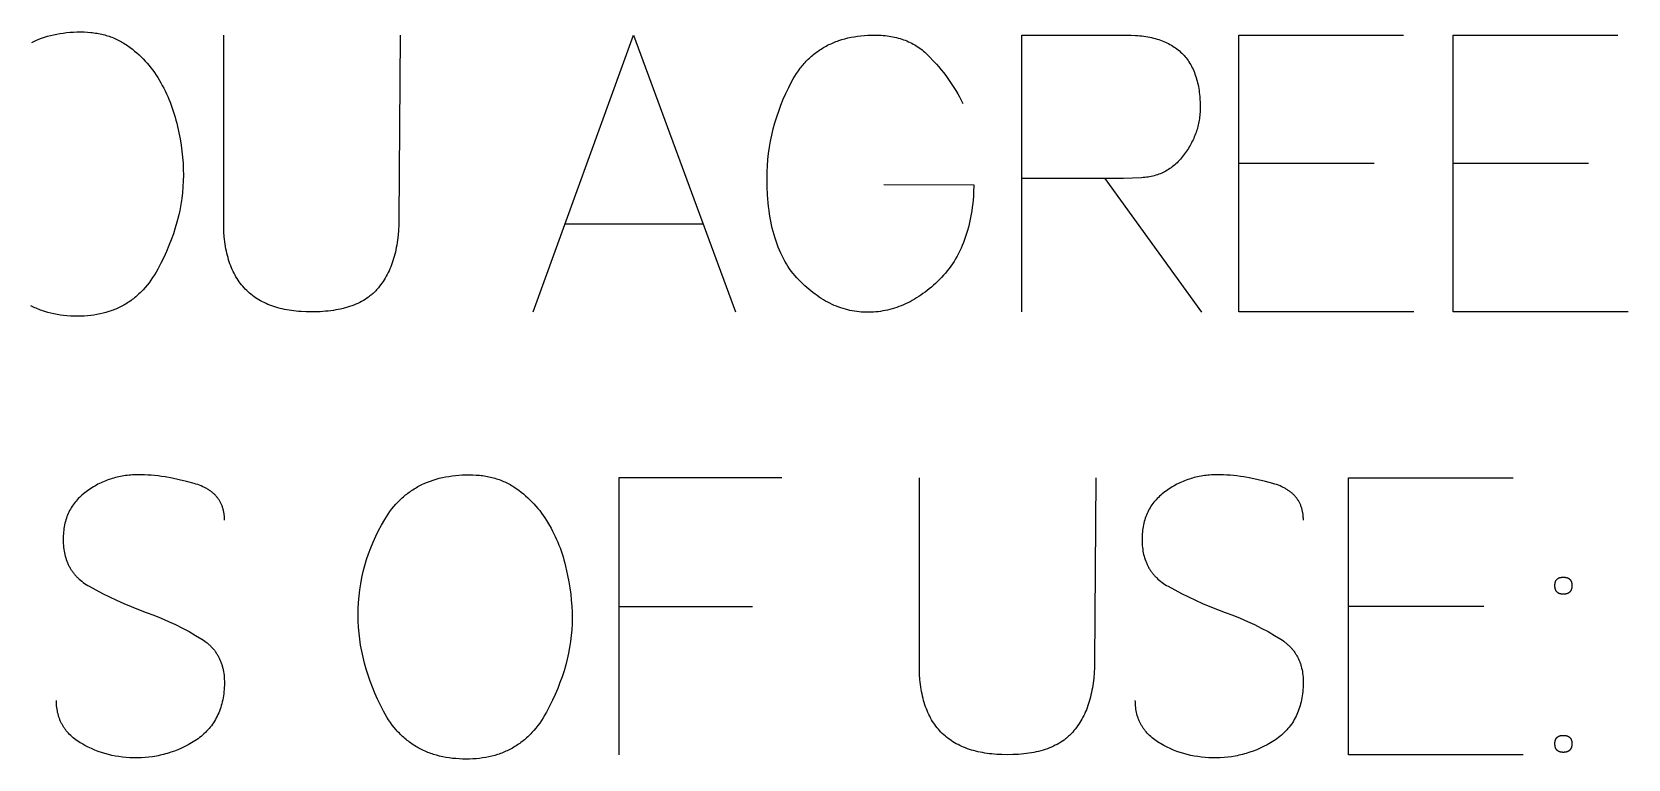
# Model space of a CAD drawing. Header units: millimetres. Extents: x -1220 to 1220, y -1270 to 3560.
# Drawn here: x 469.3 to 895.9, y 2418.3 to 2612.7 of the extents above; entities that cross this region are included whole.
import ezdxf

# ---------------------------------------------------------------- set-up
doc = ezdxf.new("R2010")
doc.units = ezdxf.units.MM
doc.layers.add('TC', color=220, linetype='Continuous', true_color=0xff00bb)

msp = doc.modelspace()

# ---------------------------------------------------------------- linework, layer by layer
at = {"layer": 'TC'}
for points in [[(469.25, 2609.88), (469.61, 2610.06), (470.34, 2610.4), (471.09, 2610.71), (471.85, 2611), (472.63, 2611.27), (473.43, 2611.52), (474.24, 2611.74), (475.07, 2611.94), (475.91, 2612.11), (476.77, 2612.26), (477.65, 2612.39), (478.54, 2612.5), (479.45, 2612.58), (480.37, 2612.64), (481.31, 2612.67), (482.27, 2612.68), (483.19, 2612.67), (484.08, 2612.62), (484.97, 2612.55), (485.4, 2612.51), (485.83, 2612.45), (486.26, 2612.39), (486.68, 2612.32), (487.09, 2612.25), (487.51, 2612.16), (487.92, 2612.07), (488.32, 2611.97), (488.72, 2611.87), (489.11, 2611.76), (489.5, 2611.64), (489.89, 2611.51), (490.27, 2611.38), (490.65, 2611.24), (491.03, 2611.09), (491.39, 2610.93), (491.76, 2610.77), (492.12, 2610.6), (492.48, 2610.42), (492.83, 2610.24), (493.18, 2610.05), (493.52, 2609.85), (493.86, 2609.64), (494.19, 2609.43), (494.52, 2609.21), (495.49, 2608.53), (496.11, 2608.05), (496.72, 2607.56), (497.32, 2607.06), (497.9, 2606.54), (498.47, 2606), (499.02, 2605.45), (499.55, 2604.89), (500.07, 2604.3), (500.58, 2603.71), (501.07, 2603.09), (501.55, 2602.46), (502.01, 2601.82), (502.46, 2601.15), (502.89, 2600.48), (503.72, 2599.08), (504.12, 2598.37), (504.51, 2597.64), (504.88, 2596.91), (505.23, 2596.17), (505.58, 2595.42), (505.9, 2594.66), (506.21, 2593.89), (506.51, 2593.11), (506.79, 2592.33), (507.06, 2591.53), (507.31, 2590.73), (507.55, 2589.91), (507.77, 2589.09), (507.98, 2588.26), (508.54, 2585.73), (508.86, 2584.07), (509.14, 2582.42), (509.36, 2580.78), (509.53, 2579.17), (509.66, 2577.57), (509.73, 2575.98), (509.75, 2574.41), (509.73, 2572.84), (509.65, 2571.27), (509.51, 2569.7), (509.33, 2568.12), (509.08, 2566.55), (508.79, 2564.98), (508.44, 2563.41), (508.04, 2561.83), (507.58, 2560.26), (507.07, 2558.69), (506.51, 2557.12), (505.89, 2555.54), (505.22, 2553.97), (504.49, 2552.4), (503.72, 2550.83), (502.88, 2549.25), (502.45, 2548.48), (502.01, 2547.73), (501.54, 2547.01), (501.07, 2546.31), (500.58, 2545.63), (500.07, 2544.98), (499.54, 2544.35), (499, 2543.75), (498.73, 2543.46), (498.45, 2543.17), (498.17, 2542.89), (497.88, 2542.62), (497.59, 2542.35), (497.29, 2542.09), (497, 2541.84), (496.69, 2541.59), (496.39, 2541.35), (496.08, 2541.11), (495.76, 2540.88), (495.45, 2540.65), (495.12, 2540.44), (494.8, 2540.22), (494.47, 2540.02), (494.14, 2539.82), (493.8, 2539.63), (493.46, 2539.44), (493.11, 2539.26), (492.76, 2539.08), (492.41, 2538.91), (492.05, 2538.75), (491.69, 2538.59), (491.33, 2538.44), (490.96, 2538.3), (490.59, 2538.16), (490.21, 2538.03), (489.83, 2537.9), (489.06, 2537.67), (488.27, 2537.46), (487.47, 2537.28), (486.65, 2537.12), (485.82, 2536.98), (484.97, 2536.87), (484.11, 2536.78), (483.23, 2536.72), (482.33, 2536.69), (481.42, 2536.67), (480.48, 2536.69), (479.55, 2536.72), (478.64, 2536.79), (477.75, 2536.87), (476.87, 2536.99), (476.01, 2537.12), (475.16, 2537.29), (474.33, 2537.47), (473.52, 2537.69), (472.72, 2537.92), (472.33, 2538.05), (471.94, 2538.19), (471.56, 2538.33), (471.18, 2538.47), (470.8, 2538.63), (470.43, 2538.79), (470.07, 2538.95), (469.7, 2539.12), (469.34, 2539.3), (468.99, 2539.48)], [(567.69, 2611.84), (567.37, 2562.57), (567.34, 2561.12), (567.26, 2559.7), (567.14, 2558.32), (566.99, 2556.99), (566.89, 2556.34), (566.79, 2555.7), (566.67, 2555.07), (566.55, 2554.45), (566.41, 2553.84), (566.26, 2553.25), (566.11, 2552.66), (565.94, 2552.08), (565.76, 2551.52), (565.58, 2550.96), (565.38, 2550.41), (565.17, 2549.88), (564.95, 2549.36), (564.73, 2548.84), (564.49, 2548.34), (564.24, 2547.85), (563.98, 2547.36), (563.71, 2546.89), (563.43, 2546.43), (563.14, 2545.98), (562.84, 2545.54), (562.53, 2545.11), (562.2, 2544.69), (561.87, 2544.29), (561.53, 2543.89), (561.36, 2543.7), (561.18, 2543.5), (561, 2543.32), (560.82, 2543.13), (560.63, 2542.95), (560.44, 2542.77), (560.24, 2542.6), (560.04, 2542.43), (559.84, 2542.26), (559.63, 2542.09), (559.42, 2541.93), (559.21, 2541.77), (558.77, 2541.46), (558.32, 2541.17), (557.86, 2540.88), (557.38, 2540.61), (556.88, 2540.36), (556.37, 2540.11), (555.85, 2539.88), (555.31, 2539.66), (554.76, 2539.45), (554.2, 2539.25), (553.62, 2539.07), (553.02, 2538.9), (552.42, 2538.74), (551.79, 2538.6), (551.16, 2538.47), (550.51, 2538.35), (549.84, 2538.24), (549.16, 2538.15), (548.47, 2538.06), (547.76, 2537.99), (547.04, 2537.94), (546.3, 2537.89), (545.55, 2537.86), (544.01, 2537.84), (542.59, 2537.86), (541.23, 2537.93), (540.56, 2537.98), (539.9, 2538.04), (539.26, 2538.11), (538.62, 2538.19), (538, 2538.29), (537.38, 2538.39), (536.78, 2538.51), (536.19, 2538.64), (535.61, 2538.78), (535.04, 2538.93), (534.48, 2539.09), (533.94, 2539.26), (533.4, 2539.45), (532.88, 2539.64), (532.36, 2539.85), (531.86, 2540.07), (531.36, 2540.3), (530.88, 2540.54), (530.41, 2540.79), (529.95, 2541.05), (529.5, 2541.32), (529.07, 2541.61), (528.64, 2541.9), (528.22, 2542.21), (527.82, 2542.53), (527.42, 2542.85), (527.04, 2543.19), (526.67, 2543.55), (526.31, 2543.91), (525.96, 2544.28), (525.62, 2544.67), (525.29, 2545.06), (524.97, 2545.47), (524.67, 2545.89), (524.37, 2546.32), (524.09, 2546.76), (523.81, 2547.21), (523.55, 2547.67), (523.3, 2548.14), (523.06, 2548.63), (522.83, 2549.13), (522.61, 2549.63), (522.4, 2550.15), (522.2, 2550.68), (522.02, 2551.22), (521.84, 2551.77), (521.68, 2552.34), (521.52, 2552.91), (521.38, 2553.5), (521.25, 2554.09), (521.13, 2554.7), (521.02, 2555.32), (520.92, 2555.95), (520.83, 2556.59), (520.76, 2557.24), (520.69, 2557.91), (520.59, 2559.27), (520.54, 2560.67), (520.54, 2611.84)], [(603.21, 2537.84), (630.06, 2611.84), (657.33, 2537.84)], [(696.97, 2571.88), (721.08, 2571.77), (720.99, 2569.73), (720.92, 2568.73), (720.84, 2567.75), (720.74, 2566.78), (720.63, 2565.83), (720.49, 2564.89), (720.34, 2563.97), (720.18, 2563.06), (720, 2562.17), (719.8, 2561.3), (719.59, 2560.44), (719.36, 2559.59), (719.11, 2558.77), (718.85, 2557.95), (718.57, 2557.16), (718.27, 2556.37), (717.96, 2555.61), (717.63, 2554.86), (717.29, 2554.12), (716.93, 2553.4), (716.55, 2552.7), (716.16, 2552.01), (715.75, 2551.34), (715.32, 2550.68), (714.88, 2550.03), (714.42, 2549.41), (713.94, 2548.8), (713.45, 2548.2), (712.94, 2547.62), (712.42, 2547.06), (711.88, 2546.51), (710.79, 2545.46), (710.24, 2544.96), (709.69, 2544.47), (709.13, 2544.01), (708.57, 2543.56), (708.01, 2543.12), (707.45, 2542.71), (706.88, 2542.31), (706.31, 2541.92), (705.73, 2541.56), (705.16, 2541.21), (704.58, 2540.88), (703.99, 2540.56), (703.41, 2540.26), (702.82, 2539.98), (702.22, 2539.71), (701.63, 2539.46), (701.03, 2539.23), (700.43, 2539.01), (699.82, 2538.82), (699.21, 2538.63), (698.6, 2538.47), (697.99, 2538.32), (697.37, 2538.19), (696.75, 2538.07), (696.12, 2537.97), (695.5, 2537.89), (694.87, 2537.83), (694.23, 2537.78), (693.6, 2537.75), (692.96, 2537.73), (692.32, 2537.73), (691.68, 2537.75), (691.05, 2537.79), (690.42, 2537.84), (689.8, 2537.92), (689.18, 2538), (688.56, 2538.11), (687.94, 2538.23), (687.33, 2538.37), (686.72, 2538.53), (686.12, 2538.71), (685.52, 2538.9), (684.92, 2539.11), (684.33, 2539.34), (683.74, 2539.58), (683.15, 2539.85), (682.57, 2540.13), (681.99, 2540.42), (681.41, 2540.74), (680.84, 2541.07), (680.27, 2541.42), (679.71, 2541.78), (679.15, 2542.17), (678.59, 2542.57), (678.03, 2542.99), (677.48, 2543.42), (676.93, 2543.87), (676.39, 2544.34), (675.85, 2544.83), (675.31, 2545.34), (674.78, 2545.86), (674.25, 2546.4), (673.73, 2546.96), (673.22, 2547.53), (672.73, 2548.13), (672.26, 2548.74), (671.81, 2549.38), (671.37, 2550.03), (670.95, 2550.7), (670.55, 2551.39), (670.16, 2552.1), (669.79, 2552.82), (669.43, 2553.57), (669.09, 2554.33), (668.77, 2555.12), (668.46, 2555.92), (668.18, 2556.74), (667.9, 2557.58), (667.65, 2558.44), (667.41, 2559.31), (667.18, 2560.21), (666.98, 2561.13), (666.79, 2562.06), (666.61, 2563.01), (666.46, 2563.98), (666.32, 2564.97), (666.19, 2565.98), (666.09, 2567.01), (665.92, 2569.12), (665.82, 2571.31), (665.79, 2573.57), (665.81, 2575.24), (665.89, 2576.91), (666.02, 2578.57), (666.2, 2580.22), (666.43, 2581.86), (666.71, 2583.49), (667.04, 2585.11), (667.43, 2586.73), (667.86, 2588.34), (668.35, 2589.94), (668.89, 2591.53), (669.48, 2593.11), (670.12, 2594.69), (670.81, 2596.25), (671.55, 2597.81), (672.34, 2599.36), (672.77, 2600.13), (673.21, 2600.87), (673.67, 2601.59), (674.15, 2602.29), (674.64, 2602.96), (674.9, 2603.28), (675.16, 2603.6), (675.42, 2603.92), (675.69, 2604.22), (675.96, 2604.52), (676.23, 2604.82), (676.52, 2605.11), (676.8, 2605.39), (677.09, 2605.67), (677.38, 2605.94), (677.68, 2606.21), (677.98, 2606.46), (678.29, 2606.72), (678.6, 2606.96), (678.92, 2607.2), (679.24, 2607.44), (679.56, 2607.67), (679.89, 2607.89), (680.22, 2608.11), (680.56, 2608.32), (680.9, 2608.52), (681.25, 2608.72), (681.6, 2608.91), (681.96, 2609.1), (682.32, 2609.28), (682.68, 2609.45), (683.05, 2609.62), (683.42, 2609.78), (683.8, 2609.93), (684.18, 2610.08), (684.56, 2610.23), (684.95, 2610.36), (685.75, 2610.62), (686.56, 2610.85), (687.39, 2611.06), (688.23, 2611.24), (689.1, 2611.4), (689.98, 2611.53), (690.88, 2611.64), (691.79, 2611.73), (692.73, 2611.79), (693.68, 2611.82), (694.65, 2611.84), (695.2, 2611.83), (695.75, 2611.82), (696.28, 2611.79), (696.82, 2611.75), (697.34, 2611.7), (697.86, 2611.64), (698.37, 2611.57), (698.88, 2611.49), (699.38, 2611.39), (699.87, 2611.29), (700.35, 2611.17), (700.83, 2611.05), (701.31, 2610.91), (701.77, 2610.76), (702.23, 2610.61), (702.68, 2610.44), (703.13, 2610.26), (703.57, 2610.06), (704, 2609.86), (704.43, 2609.65), (704.85, 2609.42), (705.26, 2609.19), (705.67, 2608.94), (706.07, 2608.69), (706.46, 2608.42), (706.85, 2608.14), (707.23, 2607.85), (707.6, 2607.55), (707.97, 2607.24), (708.33, 2606.91), (708.68, 2606.58), (709.03, 2606.23), (710.39, 2604.81), (711.05, 2604.08), (711.7, 2603.34), (712.32, 2602.59), (712.93, 2601.82), (713.52, 2601.05), (714.1, 2600.26), (714.66, 2599.46), (715.2, 2598.65), (715.73, 2597.83), (716.24, 2597), (716.73, 2596.15), (717.21, 2595.3), (717.67, 2594.43), (718.12, 2593.55)], [(733.87, 2537.84), (733.87, 2611.84), (761.88, 2611.84), (763.09, 2611.82), (764.26, 2611.76), (764.84, 2611.72), (765.4, 2611.67), (765.95, 2611.61), (766.49, 2611.53), (767.02, 2611.45), (767.55, 2611.36), (768.06, 2611.27), (768.57, 2611.16), (769.06, 2611.04), (769.54, 2610.91), (770.02, 2610.77), (770.49, 2610.63), (770.94, 2610.47), (771.39, 2610.31), (771.83, 2610.13), (772.25, 2609.95), (772.67, 2609.75), (773.08, 2609.55), (773.48, 2609.34), (773.87, 2609.12), (774.24, 2608.89), (774.61, 2608.64), (774.97, 2608.39), (775.32, 2608.13), (775.67, 2607.86), (776, 2607.59), (776.32, 2607.3), (776.63, 2607), (776.93, 2606.69), (777.23, 2606.38), (777.51, 2606.05), (777.78, 2605.72), (778.05, 2605.37), (778.3, 2605.02), (778.55, 2604.65), (778.78, 2604.28), (779.01, 2603.9), (779.22, 2603.51), (779.43, 2603.1), (779.63, 2602.69), (779.81, 2602.27), (779.99, 2601.84), (780.16, 2601.4), (780.32, 2600.95), (780.47, 2600.5), (780.61, 2600.03), (780.73, 2599.55), (780.85, 2599.07), (780.97, 2598.57), (781.07, 2598.06), (781.16, 2597.55), (781.24, 2597.03), (781.31, 2596.49), (781.37, 2595.95), (781.43, 2595.4), (781.47, 2594.83), (781.53, 2593.68), (781.55, 2592.49), (781.54, 2592.06), (781.53, 2591.62), (781.51, 2591.19), (781.48, 2590.77), (781.44, 2590.34), (781.39, 2589.92), (781.33, 2589.49), (781.27, 2589.08), (781.19, 2588.66), (781.11, 2588.24), (781.02, 2587.83), (780.92, 2587.42), (780.81, 2587.01), (780.7, 2586.61), (780.57, 2586.21), (780.44, 2585.8), (780.29, 2585.41), (780.14, 2585.01), (779.98, 2584.62), (779.81, 2584.22), (779.63, 2583.83), (779.45, 2583.45), (779.25, 2583.06), (779.05, 2582.68), (778.84, 2582.3), (778.62, 2581.92), (778.39, 2581.55), (778.15, 2581.17), (777.9, 2580.8), (777.64, 2580.43), (777.38, 2580.06), (776.83, 2579.34), (776.55, 2578.99), (776.27, 2578.66), (775.97, 2578.33), (775.68, 2578.02), (775.37, 2577.72), (775.06, 2577.42), (774.75, 2577.14), (774.43, 2576.87), (774.1, 2576.61), (773.76, 2576.36), (773.42, 2576.13), (773.08, 2575.9), (772.73, 2575.68), (772.37, 2575.48), (772.01, 2575.29), (771.64, 2575.1), (771.26, 2574.93), (770.88, 2574.77), (770.49, 2574.62), (770.1, 2574.48), (769.7, 2574.35), (769.29, 2574.24), (768.88, 2574.13), (768.46, 2574.03), (768.04, 2573.95), (767.61, 2573.88), (767.17, 2573.81), (766.73, 2573.76), (766.28, 2573.72), (765.83, 2573.69), (761.04, 2573.46), (756.07, 2573.46), (733.97, 2573.46)], [(838.63, 2537.84), (791.91, 2537.84), (791.91, 2611.84), (835.88, 2611.84)], [(895.93, 2537.84), (849.2, 2537.84), (849.2, 2611.84), (893.18, 2611.84)], [(828.06, 2577.48), (791.91, 2577.48)], [(885.36, 2577.48), (849.2, 2577.48)], [(756.07, 2573.46), (781.86, 2537.73)], [(611.77, 2561.41), (648.56, 2561.41)], [(520.75, 2482.13), (520.74, 2482.59), (520.73, 2482.82), (520.72, 2483.04), (520.7, 2483.27), (520.68, 2483.49), (520.65, 2483.71), (520.62, 2483.92), (520.59, 2484.13), (520.55, 2484.34), (520.51, 2484.55), (520.46, 2484.76), (520.41, 2484.96), (520.36, 2485.16), (520.3, 2485.36), (520.24, 2485.55), (520.17, 2485.75), (520.11, 2485.94), (520.03, 2486.13), (519.95, 2486.31), (519.87, 2486.49), (519.79, 2486.67), (519.7, 2486.85), (519.6, 2487.03), (519.51, 2487.2), (519.41, 2487.37), (519.3, 2487.54), (519.19, 2487.7), (519.08, 2487.86), (518.96, 2488.02), (518.84, 2488.18), (518.71, 2488.34), (518.58, 2488.49), (518.45, 2488.64), (518.31, 2488.79), (518.17, 2488.93), (518.03, 2489.07), (517.88, 2489.21), (517.73, 2489.35), (517.57, 2489.48), (517.41, 2489.62), (517.24, 2489.75), (517.07, 2489.87), (516.9, 2490), (516.72, 2490.12), (516.54, 2490.24), (516.36, 2490.36), (516.17, 2490.47), (515.98, 2490.58), (515.78, 2490.69), (515.58, 2490.8), (515.38, 2490.9), (514.95, 2491.1), (514.52, 2491.29), (514.06, 2491.48), (513.59, 2491.65), (513.11, 2491.81), (512.61, 2491.96), (510.62, 2492.5), (508.66, 2492.97), (506.73, 2493.37), (504.84, 2493.7), (503.9, 2493.84), (502.98, 2493.96), (502.06, 2494.06), (501.15, 2494.14), (500.25, 2494.2), (499.36, 2494.25), (498.47, 2494.27), (497.6, 2494.28), (497.12, 2494.28), (496.64, 2494.26), (496.16, 2494.24), (495.69, 2494.21), (495.22, 2494.17), (494.76, 2494.12), (494.3, 2494.07), (493.84, 2494), (493.38, 2493.92), (492.93, 2493.84), (492.48, 2493.75), (492.03, 2493.64), (491.59, 2493.53), (491.15, 2493.41), (490.71, 2493.28), (490.28, 2493.15), (489.85, 2493), (489.42, 2492.84), (488.99, 2492.68), (488.57, 2492.51), (488.15, 2492.32), (487.74, 2492.13), (487.32, 2491.93), (486.91, 2491.73), (486.51, 2491.51), (486.1, 2491.28), (485.7, 2491.05), (485.31, 2490.8), (484.91, 2490.55), (484.52, 2490.29), (484.13, 2490.02), (483.75, 2489.74), (483.37, 2489.46), (483.01, 2489.17), (482.65, 2488.87), (482.31, 2488.57), (481.98, 2488.25), (481.67, 2487.93), (481.36, 2487.61), (481.07, 2487.27), (480.79, 2486.93), (480.52, 2486.58), (480.26, 2486.22), (480.01, 2485.86), (479.78, 2485.48), (479.56, 2485.1), (479.35, 2484.72), (479.15, 2484.32), (478.96, 2483.92), (478.79, 2483.5), (478.63, 2483.09), (478.48, 2482.66), (478.34, 2482.22), (478.22, 2481.78), (478.1, 2481.33), (478, 2480.88), (477.91, 2480.41), (477.83, 2479.94), (477.77, 2479.46), (477.71, 2478.97), (477.67, 2478.48), (477.64, 2477.97), (477.62, 2477.46), (477.62, 2476.95), (477.62, 2476.41), (477.64, 2475.89), (477.68, 2475.38), (477.73, 2474.88), (477.79, 2474.38), (477.86, 2473.9), (477.95, 2473.42), (478.05, 2472.95), (478.17, 2472.5), (478.3, 2472.05), (478.44, 2471.61), (478.6, 2471.18), (478.68, 2470.97), (478.77, 2470.76), (478.86, 2470.55), (478.95, 2470.34), (479.05, 2470.14), (479.15, 2469.94), (479.25, 2469.74), (479.36, 2469.55), (479.47, 2469.35), (479.59, 2469.16), (479.7, 2468.97), (479.83, 2468.78), (479.95, 2468.6), (480.08, 2468.42), (480.21, 2468.24), (480.34, 2468.06), (480.48, 2467.88), (480.62, 2467.71), (480.77, 2467.54), (480.92, 2467.37), (481.07, 2467.2), (481.22, 2467.04), (481.38, 2466.88), (481.54, 2466.72), (481.88, 2466.41), (482.22, 2466.1), (482.58, 2465.81), (482.96, 2465.52), (483.35, 2465.25), (483.75, 2464.98), (484.17, 2464.72), (484.59, 2464.47), (486.36, 2463.51), (488.16, 2462.57), (490.01, 2461.66), (491.89, 2460.77), (493.81, 2459.91), (495.77, 2459.08), (497.78, 2458.27), (499.82, 2457.49), (501.85, 2456.73), (503.84, 2455.93), (505.78, 2455.1), (507.67, 2454.22), (509.51, 2453.3), (511.29, 2452.34), (513.03, 2451.34), (514.72, 2450.31), (515.13, 2450.04), (515.53, 2449.76), (515.91, 2449.47), (516.09, 2449.32), (516.27, 2449.17), (516.45, 2449.02), (516.62, 2448.86), (516.79, 2448.71), (516.96, 2448.55), (517.12, 2448.38), (517.28, 2448.22), (517.44, 2448.05), (517.59, 2447.88), (517.74, 2447.71), (517.88, 2447.53), (518.03, 2447.36), (518.16, 2447.18), (518.3, 2447), (518.43, 2446.81), (518.55, 2446.62), (518.68, 2446.44), (518.8, 2446.24), (518.91, 2446.05), (519.03, 2445.85), (519.13, 2445.65), (519.24, 2445.45), (519.34, 2445.25), (519.44, 2445.04), (519.53, 2444.83), (519.62, 2444.62), (519.71, 2444.41), (519.79, 2444.19), (519.87, 2443.98), (519.95, 2443.76), (520.02, 2443.53), (520.09, 2443.31), (520.16, 2443.08), (520.28, 2442.62), (520.38, 2442.14), (520.47, 2441.66), (520.55, 2441.17), (520.61, 2440.67), (520.66, 2440.15), (520.69, 2439.63), (520.71, 2439.1), (520.72, 2438.56), (520.71, 2438.01), (520.68, 2437.45), (520.64, 2436.88), (520.59, 2436.31), (520.53, 2435.75), (520.45, 2435.2), (520.36, 2434.65), (520.26, 2434.12), (520.14, 2433.59), (520.02, 2433.08), (519.88, 2432.57), (519.73, 2432.07), (519.56, 2431.59), (519.39, 2431.11), (519.2, 2430.64), (519, 2430.17), (518.78, 2429.72), (518.56, 2429.28), (518.32, 2428.85), (518.07, 2428.42), (517.8, 2428), (517.53, 2427.6), (517.24, 2427.2), (516.94, 2426.81), (516.63, 2426.43), (516.3, 2426.06), (515.97, 2425.7), (515.62, 2425.35), (515.25, 2425.01), (514.88, 2424.67), (514.49, 2424.35), (514.09, 2424.03), (513.68, 2423.72), (513.26, 2423.43), (512.82, 2423.14), (511.93, 2422.6), (511.03, 2422.09), (510.12, 2421.62), (509.21, 2421.19), (508.28, 2420.79), (507.34, 2420.42), (506.4, 2420.08), (505.92, 2419.93), (505.45, 2419.78), (504.97, 2419.64), (504.48, 2419.51), (504, 2419.39), (503.51, 2419.28), (503.02, 2419.18), (502.53, 2419.08), (501.54, 2418.91), (500.54, 2418.78), (499.54, 2418.69), (498.52, 2418.62), (497.49, 2418.59), (496.48, 2418.59), (495.48, 2418.63), (494.49, 2418.69), (493.51, 2418.79), (492.54, 2418.92), (491.58, 2419.08), (490.63, 2419.27), (489.7, 2419.49), (488.77, 2419.74), (487.85, 2420.03), (486.95, 2420.34), (486.05, 2420.69), (485.17, 2421.07), (484.3, 2421.48), (483.44, 2421.92), (482.59, 2422.4), (482.17, 2422.65), (481.77, 2422.9), (481.38, 2423.16), (481, 2423.43), (480.64, 2423.71), (480.29, 2423.99), (479.95, 2424.29), (479.63, 2424.58), (479.32, 2424.89), (479.02, 2425.2), (478.73, 2425.52), (478.46, 2425.85), (478.33, 2426.02), (478.21, 2426.19), (478.08, 2426.36), (477.96, 2426.53), (477.84, 2426.7), (477.73, 2426.88), (477.62, 2427.05), (477.51, 2427.23), (477.41, 2427.41), (477.31, 2427.6), (477.21, 2427.78), (477.12, 2427.97), (477.02, 2428.16), (476.94, 2428.35), (476.85, 2428.54), (476.77, 2428.73), (476.69, 2428.93), (476.62, 2429.12), (476.55, 2429.32), (476.48, 2429.52), (476.36, 2429.93), (476.24, 2430.35), (476.14, 2430.77), (476.06, 2431.2), (475.99, 2431.63), (475.93, 2432.07), (475.88, 2432.53), (475.85, 2432.98), (475.83, 2433.45), (475.82, 2433.92)], [(669.7, 2493.44), (626.15, 2493.44), (626.15, 2419.44)], [(753.64, 2493.44), (753.32, 2444.17), (753.29, 2442.72), (753.21, 2441.3), (753.09, 2439.92), (752.94, 2438.59), (752.84, 2437.94), (752.74, 2437.3), (752.62, 2436.67), (752.5, 2436.05), (752.36, 2435.44), (752.22, 2434.85), (752.06, 2434.26), (751.89, 2433.68), (751.72, 2433.12), (751.53, 2432.56), (751.33, 2432.01), (751.12, 2431.48), (750.91, 2430.96), (750.68, 2430.44), (750.44, 2429.94), (750.19, 2429.45), (749.93, 2428.96), (749.66, 2428.49), (749.38, 2428.03), (749.09, 2427.58), (748.79, 2427.14), (748.48, 2426.71), (748.16, 2426.29), (747.82, 2425.89), (747.49, 2425.49), (747.31, 2425.3), (747.13, 2425.1), (746.95, 2424.92), (746.77, 2424.73), (746.58, 2424.55), (746.39, 2424.37), (746.19, 2424.2), (745.99, 2424.03), (745.79, 2423.86), (745.58, 2423.69), (745.37, 2423.53), (745.16, 2423.37), (744.72, 2423.06), (744.27, 2422.77), (743.81, 2422.48), (743.33, 2422.21), (742.83, 2421.96), (742.32, 2421.71), (741.8, 2421.48), (741.27, 2421.26), (740.71, 2421.05), (740.15, 2420.85), (739.57, 2420.67), (738.97, 2420.5), (738.37, 2420.34), (737.74, 2420.2), (737.11, 2420.07), (736.46, 2419.95), (735.79, 2419.84), (735.11, 2419.75), (734.42, 2419.66), (733.71, 2419.59), (732.99, 2419.54), (732.25, 2419.49), (731.5, 2419.46), (729.96, 2419.44), (728.55, 2419.46), (727.18, 2419.53), (726.51, 2419.58), (725.85, 2419.64), (725.21, 2419.71), (724.57, 2419.79), (723.95, 2419.89), (723.34, 2419.99), (722.73, 2420.11), (722.14, 2420.24), (721.56, 2420.38), (720.99, 2420.53), (720.44, 2420.69), (719.89, 2420.86), (719.35, 2421.05), (718.83, 2421.24), (718.31, 2421.45), (717.81, 2421.67), (717.32, 2421.9), (716.83, 2422.14), (716.36, 2422.39), (715.9, 2422.65), (715.46, 2422.92), (715.02, 2423.21), (714.59, 2423.5), (714.17, 2423.81), (713.77, 2424.13), (713.38, 2424.45), (712.99, 2424.79), (712.62, 2425.15), (712.26, 2425.51), (711.91, 2425.88), (711.57, 2426.27), (711.24, 2426.66), (710.92, 2427.07), (710.62, 2427.49), (710.32, 2427.92), (710.04, 2428.36), (709.76, 2428.81), (709.5, 2429.27), (709.25, 2429.74), (709.01, 2430.23), (708.78, 2430.73), (708.56, 2431.23), (708.35, 2431.75), (708.15, 2432.28), (707.97, 2432.82), (707.79, 2433.37), (707.63, 2433.94), (707.48, 2434.51), (707.33, 2435.1), (707.2, 2435.69), (707.08, 2436.3), (706.97, 2436.92), (706.87, 2437.55), (706.79, 2438.19), (706.71, 2438.84), (706.64, 2439.51), (706.54, 2440.87), (706.49, 2442.27), (706.49, 2493.44)], [(809.14, 2482.13), (809.13, 2482.59), (809.12, 2482.82), (809.11, 2483.04), (809.09, 2483.27), (809.07, 2483.49), (809.04, 2483.71), (809.01, 2483.92), (808.98, 2484.13), (808.94, 2484.34), (808.9, 2484.55), (808.85, 2484.76), (808.8, 2484.96), (808.75, 2485.16), (808.69, 2485.36), (808.63, 2485.55), (808.56, 2485.75), (808.49, 2485.94), (808.42, 2486.13), (808.34, 2486.31), (808.26, 2486.49), (808.18, 2486.67), (808.09, 2486.85), (807.99, 2487.03), (807.9, 2487.2), (807.79, 2487.37), (807.69, 2487.54), (807.58, 2487.7), (807.47, 2487.86), (807.35, 2488.02), (807.23, 2488.18), (807.1, 2488.34), (806.97, 2488.49), (806.84, 2488.64), (806.7, 2488.79), (806.56, 2488.93), (806.42, 2489.07), (806.27, 2489.21), (806.11, 2489.35), (805.96, 2489.48), (805.8, 2489.62), (805.63, 2489.75), (805.46, 2489.87), (805.29, 2490), (805.11, 2490.12), (804.93, 2490.24), (804.75, 2490.36), (804.56, 2490.47), (804.37, 2490.58), (804.17, 2490.69), (803.97, 2490.8), (803.76, 2490.9), (803.34, 2491.1), (802.91, 2491.29), (802.45, 2491.48), (801.98, 2491.65), (801.5, 2491.81), (801, 2491.96), (799.01, 2492.5), (797.05, 2492.97), (795.12, 2493.37), (793.23, 2493.7), (792.29, 2493.84), (791.37, 2493.96), (790.45, 2494.06), (789.54, 2494.14), (788.64, 2494.2), (787.75, 2494.25), (786.86, 2494.27), (785.99, 2494.28), (785.51, 2494.28), (785.03, 2494.26), (784.55, 2494.24), (784.08, 2494.21), (783.61, 2494.17), (783.15, 2494.12), (782.69, 2494.07), (782.23, 2494), (781.77, 2493.92), (781.32, 2493.84), (780.87, 2493.75), (780.42, 2493.64), (779.98, 2493.53), (779.54, 2493.41), (779.1, 2493.28), (778.67, 2493.15), (778.23, 2493), (777.81, 2492.84), (777.38, 2492.68), (776.96, 2492.51), (776.54, 2492.32), (776.12, 2492.13), (775.71, 2491.93), (775.3, 2491.73), (774.9, 2491.51), (774.49, 2491.28), (774.09, 2491.05), (773.7, 2490.8), (773.3, 2490.55), (772.91, 2490.29), (772.52, 2490.02), (772.14, 2489.74), (771.76, 2489.46), (771.4, 2489.17), (771.04, 2488.87), (770.7, 2488.57), (770.37, 2488.25), (770.05, 2487.93), (769.75, 2487.61), (769.46, 2487.27), (769.17, 2486.93), (768.9, 2486.58), (768.65, 2486.22), (768.4, 2485.86), (768.17, 2485.48), (767.95, 2485.1), (767.74, 2484.72), (767.54, 2484.32), (767.35, 2483.92), (767.18, 2483.5), (767.02, 2483.09), (766.87, 2482.66), (766.73, 2482.22), (766.6, 2481.78), (766.49, 2481.33), (766.39, 2480.88), (766.3, 2480.41), (766.22, 2479.94), (766.16, 2479.46), (766.1, 2478.97), (766.06, 2478.48), (766.03, 2477.97), (766.01, 2477.46), (766.01, 2476.95), (766.01, 2476.41), (766.03, 2475.89), (766.07, 2475.38), (766.12, 2474.88), (766.18, 2474.38), (766.25, 2473.9), (766.34, 2473.42), (766.44, 2472.95), (766.56, 2472.5), (766.69, 2472.05), (766.83, 2471.61), (766.99, 2471.18), (767.07, 2470.97), (767.16, 2470.76), (767.25, 2470.55), (767.34, 2470.34), (767.44, 2470.14), (767.54, 2469.94), (767.64, 2469.74), (767.75, 2469.55), (767.86, 2469.35), (767.98, 2469.16), (768.09, 2468.97), (768.21, 2468.78), (768.34, 2468.6), (768.47, 2468.42), (768.6, 2468.24), (768.73, 2468.06), (768.87, 2467.88), (769.01, 2467.71), (769.16, 2467.54), (769.3, 2467.37), (769.46, 2467.2), (769.61, 2467.04), (769.77, 2466.88), (769.93, 2466.72), (770.26, 2466.41), (770.61, 2466.1), (770.97, 2465.81), (771.35, 2465.52), (771.74, 2465.25), (772.14, 2464.98), (772.55, 2464.72), (772.98, 2464.47), (774.75, 2463.51), (776.55, 2462.57), (778.39, 2461.66), (780.28, 2460.77), (782.2, 2459.91), (784.16, 2459.08), (786.16, 2458.27), (788.21, 2457.49), (790.24, 2456.73), (792.23, 2455.93), (794.17, 2455.1), (796.06, 2454.22), (797.89, 2453.3), (799.68, 2452.34), (801.42, 2451.34), (803.11, 2450.31), (803.52, 2450.04), (803.92, 2449.76), (804.3, 2449.47), (804.48, 2449.32), (804.66, 2449.17), (804.84, 2449.02), (805.01, 2448.86), (805.18, 2448.71), (805.35, 2448.55), (805.51, 2448.38), (805.67, 2448.22), (805.83, 2448.05), (805.98, 2447.88), (806.13, 2447.71), (806.27, 2447.53), (806.41, 2447.36), (806.55, 2447.18), (806.69, 2447), (806.82, 2446.81), (806.94, 2446.62), (807.07, 2446.44), (807.19, 2446.24), (807.3, 2446.05), (807.41, 2445.85), (807.52, 2445.65), (807.63, 2445.45), (807.73, 2445.25), (807.83, 2445.04), (807.92, 2444.83), (808.01, 2444.62), (808.1, 2444.41), (808.18, 2444.19), (808.26, 2443.98), (808.34, 2443.76), (808.41, 2443.53), (808.48, 2443.31), (808.55, 2443.08), (808.67, 2442.62), (808.77, 2442.14), (808.86, 2441.66), (808.94, 2441.17), (809, 2440.67), (809.05, 2440.15), (809.08, 2439.63), (809.1, 2439.1), (809.11, 2438.56), (809.1, 2438.01), (809.07, 2437.45), (809.03, 2436.88), (808.98, 2436.31), (808.91, 2435.75), (808.84, 2435.2), (808.75, 2434.65), (808.65, 2434.12), (808.53, 2433.59), (808.4, 2433.08), (808.27, 2432.57), (808.11, 2432.07), (807.95, 2431.59), (807.77, 2431.11), (807.58, 2430.64), (807.38, 2430.17), (807.17, 2429.72), (806.94, 2429.28), (806.71, 2428.85), (806.46, 2428.42), (806.19, 2428), (805.92, 2427.6), (805.63, 2427.2), (805.33, 2426.81), (805.02, 2426.43), (804.69, 2426.06), (804.35, 2425.7), (804, 2425.35), (803.64, 2425.01), (803.27, 2424.67), (802.88, 2424.35), (802.48, 2424.03), (802.07, 2423.72), (801.65, 2423.43), (801.21, 2423.14), (800.32, 2422.6), (799.42, 2422.09), (798.51, 2421.62), (797.59, 2421.19), (796.67, 2420.79), (795.73, 2420.42), (794.79, 2420.08), (794.31, 2419.93), (793.84, 2419.78), (793.36, 2419.64), (792.87, 2419.51), (792.39, 2419.39), (791.9, 2419.28), (791.41, 2419.18), (790.92, 2419.08), (789.93, 2418.91), (788.93, 2418.78), (787.92, 2418.69), (786.91, 2418.62), (785.88, 2418.59), (784.87, 2418.59), (783.87, 2418.63), (782.88, 2418.69), (781.9, 2418.79), (780.93, 2418.92), (779.97, 2419.08), (779.02, 2419.27), (778.08, 2419.49), (777.16, 2419.74), (776.24, 2420.03), (775.34, 2420.34), (774.44, 2420.69), (773.56, 2421.07), (772.69, 2421.48), (771.83, 2421.92), (770.97, 2422.4), (770.56, 2422.65), (770.16, 2422.9), (769.77, 2423.16), (769.39, 2423.43), (769.03, 2423.71), (768.68, 2423.99), (768.34, 2424.29), (768.01, 2424.58), (767.7, 2424.89), (767.41, 2425.2), (767.12, 2425.52), (766.85, 2425.85), (766.72, 2426.02), (766.59, 2426.19), (766.47, 2426.36), (766.35, 2426.53), (766.23, 2426.7), (766.12, 2426.88), (766.01, 2427.05), (765.9, 2427.23), (765.8, 2427.41), (765.7, 2427.6), (765.6, 2427.78), (765.5, 2427.97), (765.41, 2428.16), (765.33, 2428.35), (765.24, 2428.54), (765.16, 2428.73), (765.08, 2428.93), (765.01, 2429.12), (764.94, 2429.32), (764.87, 2429.52), (764.74, 2429.93), (764.63, 2430.35), (764.53, 2430.77), (764.45, 2431.2), (764.37, 2431.63), (764.31, 2432.07), (764.27, 2432.53), (764.24, 2432.98), (764.22, 2433.45), (764.21, 2433.92)], [(867.91, 2419.44), (821.19, 2419.44), (821.19, 2493.44), (865.17, 2493.44)], [(661.88, 2458.97), (626.15, 2458.97)], [(857.34, 2459.08), (821.19, 2459.08)]]:
    msp.add_lwpolyline(points, dxfattribs=at)
for points in [[(586.19, 2494.28), (587.1, 2494.27), (588, 2494.22), (588.88, 2494.15), (589.32, 2494.11), (589.75, 2494.05), (590.17, 2493.99), (590.59, 2493.92), (591.01, 2493.85), (591.42, 2493.76), (591.83, 2493.67), (592.24, 2493.57), (592.64, 2493.47), (593.03, 2493.36), (593.42, 2493.24), (593.81, 2493.11), (594.19, 2492.98), (594.57, 2492.84), (594.94, 2492.69), (595.31, 2492.53), (595.68, 2492.37), (596.04, 2492.2), (596.39, 2492.02), (596.75, 2491.84), (597.09, 2491.65), (597.44, 2491.45), (597.78, 2491.24), (598.11, 2491.03), (598.44, 2490.81), (599.41, 2490.13), (600.03, 2489.65), (600.64, 2489.16), (601.24, 2488.66), (601.82, 2488.14), (602.38, 2487.6), (602.93, 2487.05), (603.47, 2486.49), (603.99, 2485.9), (604.5, 2485.31), (604.99, 2484.69), (605.47, 2484.06), (605.93, 2483.42), (606.37, 2482.75), (606.81, 2482.08), (607.64, 2480.68), (608.04, 2479.97), (608.42, 2479.24), (608.8, 2478.51), (609.15, 2477.77), (609.49, 2477.02), (609.82, 2476.26), (610.13, 2475.49), (610.43, 2474.71), (610.71, 2473.93), (610.98, 2473.13), (611.23, 2472.33), (611.46, 2471.51), (611.69, 2470.69), (611.89, 2469.86), (612.46, 2467.33), (612.78, 2465.67), (613.05, 2464.02), (613.28, 2462.38), (613.45, 2460.77), (613.57, 2459.17), (613.65, 2457.58), (613.67, 2456.01), (613.64, 2454.44), (613.56, 2452.87), (613.43, 2451.3), (613.24, 2449.72), (613, 2448.15), (612.71, 2446.58), (612.36, 2445.01), (611.95, 2443.43), (611.5, 2441.86), (610.99, 2440.29), (610.42, 2438.72), (609.81, 2437.14), (609.14, 2435.57), (608.41, 2434), (607.63, 2432.43), (606.8, 2430.85), (606.37, 2430.08), (605.92, 2429.33), (605.46, 2428.61), (604.99, 2427.91), (604.49, 2427.23), (603.98, 2426.58), (603.46, 2425.95), (602.92, 2425.35), (602.65, 2425.06), (602.37, 2424.77), (602.08, 2424.49), (601.8, 2424.22), (601.51, 2423.95), (601.21, 2423.69), (600.91, 2423.44), (600.61, 2423.19), (600.3, 2422.95), (599.99, 2422.71), (599.68, 2422.48), (599.36, 2422.25), (599.04, 2422.04), (598.72, 2421.82), (598.39, 2421.62), (598.05, 2421.42), (597.72, 2421.23), (597.37, 2421.04), (597.03, 2420.86), (596.68, 2420.68), (596.33, 2420.51), (595.97, 2420.35), (595.61, 2420.19), (595.25, 2420.04), (594.88, 2419.9), (594.51, 2419.76), (594.13, 2419.63), (593.75, 2419.5), (592.98, 2419.27), (592.19, 2419.06), (591.39, 2418.88), (590.57, 2418.72), (589.74, 2418.58), (588.89, 2418.47), (588.03, 2418.38), (587.15, 2418.32), (586.25, 2418.29), (585.34, 2418.27), (584.4, 2418.29), (583.47, 2418.32), (582.56, 2418.39), (581.67, 2418.47), (580.79, 2418.59), (579.93, 2418.72), (579.08, 2418.89), (578.25, 2419.07), (577.44, 2419.29), (576.64, 2419.52), (576.25, 2419.65), (575.86, 2419.79), (575.48, 2419.93), (575.1, 2420.07), (574.72, 2420.23), (574.35, 2420.39), (573.98, 2420.55), (573.62, 2420.72), (573.26, 2420.9), (572.9, 2421.08), (572.55, 2421.28), (572.21, 2421.47), (571.86, 2421.67), (571.52, 2421.88), (571.19, 2422.1), (570.86, 2422.32), (570.53, 2422.55), (570.21, 2422.78), (569.89, 2423.02), (569.57, 2423.27), (569.26, 2423.52), (568.96, 2423.78), (568.65, 2424.05), (568.36, 2424.32), (568.06, 2424.6), (567.77, 2424.88), (567.49, 2425.17), (567.2, 2425.47), (566.93, 2425.77), (566.65, 2426.08), (566.12, 2426.72), (565.6, 2427.38), (565.09, 2428.07), (564.61, 2428.78), (564.14, 2429.52), (563.68, 2430.28), (563.25, 2431.07), (562.43, 2432.66), (561.66, 2434.27), (560.95, 2435.87), (560.29, 2437.47), (559.68, 2439.07), (559.12, 2440.67), (558.62, 2442.28), (558.17, 2443.88), (557.78, 2445.49), (557.43, 2447.1), (557.14, 2448.7), (556.9, 2450.31), (556.72, 2451.92), (556.59, 2453.53), (556.51, 2455.14), (556.48, 2456.75), (556.51, 2458.46), (556.59, 2460.16), (556.73, 2461.84), (556.92, 2463.51), (557.17, 2465.16), (557.48, 2466.79), (557.84, 2468.41), (558.25, 2470.02), (558.72, 2471.61), (559.25, 2473.19), (559.83, 2474.75), (560.46, 2476.3), (561.16, 2477.83), (561.9, 2479.35), (562.71, 2480.85), (563.56, 2482.34), (564.02, 2483.07), (564.49, 2483.78), (564.98, 2484.47), (565.49, 2485.14), (566.01, 2485.78), (566.55, 2486.4), (567.1, 2486.99), (567.67, 2487.56), (567.96, 2487.84), (568.26, 2488.11), (568.56, 2488.38), (568.86, 2488.64), (569.17, 2488.89), (569.48, 2489.14), (569.79, 2489.38), (570.11, 2489.62), (570.44, 2489.85), (570.76, 2490.07), (571.1, 2490.29), (571.43, 2490.5), (571.77, 2490.71), (572.11, 2490.91), (572.46, 2491.11), (572.81, 2491.3), (573.17, 2491.48), (573.53, 2491.66), (574.26, 2492), (575.01, 2492.31), (575.77, 2492.6), (576.55, 2492.87), (577.34, 2493.12), (578.16, 2493.34), (578.98, 2493.54), (579.83, 2493.71), (580.69, 2493.86), (581.56, 2493.99), (582.46, 2494.1), (583.36, 2494.18), (584.29, 2494.24), (585.23, 2494.27)], [(878.59, 2466.9), (878.73, 2466.9), (878.87, 2466.89), (879.01, 2466.88), (879.07, 2466.88), (879.14, 2466.87), (879.2, 2466.86), (879.26, 2466.85), (879.32, 2466.84), (879.38, 2466.82), (879.44, 2466.81), (879.5, 2466.8), (879.55, 2466.78), (879.61, 2466.76), (879.66, 2466.75), (879.72, 2466.73), (879.77, 2466.71), (879.82, 2466.69), (879.87, 2466.66), (879.92, 2466.64), (879.96, 2466.62), (880.01, 2466.59), (880.05, 2466.56), (880.1, 2466.54), (880.14, 2466.51), (880.18, 2466.48), (880.22, 2466.45), (880.26, 2466.41), (880.3, 2466.38), (880.34, 2466.35), (880.37, 2466.31), (880.41, 2466.28), (880.44, 2466.24), (880.47, 2466.2), (880.5, 2466.16), (880.53, 2466.12), (880.56, 2466.08), (880.59, 2466.04), (880.62, 2465.99), (880.64, 2465.95), (880.67, 2465.9), (880.69, 2465.85), (880.71, 2465.81), (880.73, 2465.76), (880.75, 2465.71), (880.77, 2465.65), (880.79, 2465.6), (880.81, 2465.55), (880.82, 2465.49), (880.84, 2465.44), (880.85, 2465.38), (880.86, 2465.32), (880.87, 2465.26), (880.88, 2465.2), (880.89, 2465.14), (880.9, 2465.08), (880.9, 2465.02), (880.91, 2464.95), (880.91, 2464.89), (880.92, 2464.82), (880.92, 2464.68), (880.92, 2464.54), (880.91, 2464.4), (880.9, 2464.33), (880.9, 2464.27), (880.89, 2464.2), (880.88, 2464.14), (880.87, 2464.07), (880.86, 2464.01), (880.85, 2463.95), (880.84, 2463.89), (880.82, 2463.83), (880.81, 2463.78), (880.79, 2463.72), (880.77, 2463.67), (880.75, 2463.61), (880.73, 2463.56), (880.71, 2463.51), (880.69, 2463.46), (880.67, 2463.41), (880.64, 2463.36), (880.62, 2463.31), (880.59, 2463.27), (880.56, 2463.22), (880.53, 2463.18), (880.5, 2463.13), (880.47, 2463.09), (880.44, 2463.05), (880.41, 2463.01), (880.37, 2462.98), (880.34, 2462.94), (880.3, 2462.9), (880.26, 2462.87), (880.22, 2462.83), (880.18, 2462.8), (880.14, 2462.77), (880.1, 2462.74), (880.05, 2462.71), (880.01, 2462.68), (879.96, 2462.66), (879.92, 2462.63), (879.87, 2462.61), (879.82, 2462.58), (879.77, 2462.56), (879.72, 2462.54), (879.66, 2462.52), (879.61, 2462.5), (879.55, 2462.48), (879.5, 2462.47), (879.44, 2462.45), (879.38, 2462.44), (879.32, 2462.43), (879.26, 2462.41), (879.2, 2462.4), (879.14, 2462.39), (879.07, 2462.38), (879.01, 2462.38), (878.94, 2462.37), (878.87, 2462.37), (878.73, 2462.36), (878.59, 2462.36), (878.46, 2462.36), (878.39, 2462.36), (878.32, 2462.37), (878.26, 2462.37), (878.2, 2462.38), (878.13, 2462.38), (878.07, 2462.39), (878.01, 2462.4), (877.95, 2462.41), (877.89, 2462.43), (877.84, 2462.44), (877.78, 2462.45), (877.73, 2462.47), (877.67, 2462.48), (877.62, 2462.5), (877.57, 2462.52), (877.52, 2462.54), (877.47, 2462.56), (877.42, 2462.58), (877.37, 2462.61), (877.33, 2462.63), (877.28, 2462.66), (877.24, 2462.68), (877.2, 2462.71), (877.15, 2462.74), (877.11, 2462.77), (877.07, 2462.8), (877.04, 2462.83), (877, 2462.87), (876.96, 2462.9), (876.93, 2462.94), (876.89, 2462.98), (876.86, 2463.01), (876.83, 2463.05), (876.8, 2463.09), (876.77, 2463.13), (876.74, 2463.18), (876.71, 2463.22), (876.68, 2463.27), (876.66, 2463.31), (876.63, 2463.36), (876.61, 2463.41), (876.59, 2463.46), (876.57, 2463.51), (876.55, 2463.56), (876.53, 2463.61), (876.51, 2463.67), (876.49, 2463.72), (876.48, 2463.78), (876.46, 2463.83), (876.45, 2463.89), (876.44, 2463.95), (876.43, 2464.01), (876.42, 2464.07), (876.41, 2464.14), (876.4, 2464.2), (876.39, 2464.27), (876.38, 2464.4), (876.37, 2464.54), (876.37, 2464.68), (876.37, 2464.82), (876.38, 2464.95), (876.39, 2465.02), (876.39, 2465.08), (876.4, 2465.14), (876.41, 2465.2), (876.42, 2465.26), (876.43, 2465.32), (876.44, 2465.38), (876.45, 2465.44), (876.46, 2465.49), (876.48, 2465.55), (876.49, 2465.6), (876.51, 2465.65), (876.53, 2465.71), (876.55, 2465.76), (876.57, 2465.81), (876.59, 2465.85), (876.61, 2465.9), (876.63, 2465.95), (876.66, 2465.99), (876.68, 2466.04), (876.71, 2466.08), (876.74, 2466.12), (876.77, 2466.16), (876.8, 2466.2), (876.83, 2466.24), (876.86, 2466.28), (876.89, 2466.31), (876.93, 2466.35), (876.96, 2466.38), (877, 2466.41), (877.04, 2466.45), (877.07, 2466.48), (877.11, 2466.51), (877.15, 2466.54), (877.2, 2466.56), (877.24, 2466.59), (877.28, 2466.62), (877.33, 2466.64), (877.37, 2466.66), (877.42, 2466.69), (877.47, 2466.71), (877.52, 2466.73), (877.57, 2466.75), (877.62, 2466.76), (877.67, 2466.78), (877.73, 2466.8), (877.78, 2466.81), (877.84, 2466.82), (877.89, 2466.84), (877.95, 2466.85), (878.01, 2466.86), (878.07, 2466.87), (878.13, 2466.88), (878.2, 2466.88), (878.26, 2466.89), (878.32, 2466.89), (878.46, 2466.9)], [(878.59, 2424.62), (878.73, 2424.61), (878.87, 2424.61), (879.01, 2424.6), (879.07, 2424.59), (879.14, 2424.58), (879.2, 2424.57), (879.26, 2424.56), (879.32, 2424.55), (879.38, 2424.54), (879.44, 2424.53), (879.5, 2424.51), (879.55, 2424.5), (879.61, 2424.48), (879.66, 2424.46), (879.72, 2424.44), (879.77, 2424.42), (879.82, 2424.4), (879.87, 2424.38), (879.92, 2424.35), (879.96, 2424.33), (880.01, 2424.3), (880.05, 2424.28), (880.1, 2424.25), (880.14, 2424.22), (880.18, 2424.19), (880.22, 2424.16), (880.26, 2424.13), (880.3, 2424.1), (880.34, 2424.06), (880.37, 2424.03), (880.41, 2423.99), (880.44, 2423.95), (880.47, 2423.91), (880.5, 2423.87), (880.53, 2423.83), (880.56, 2423.79), (880.59, 2423.75), (880.62, 2423.71), (880.64, 2423.66), (880.67, 2423.61), (880.69, 2423.57), (880.71, 2423.52), (880.73, 2423.47), (880.75, 2423.42), (880.77, 2423.37), (880.79, 2423.32), (880.81, 2423.26), (880.82, 2423.21), (880.84, 2423.15), (880.85, 2423.09), (880.86, 2423.04), (880.87, 2422.98), (880.88, 2422.92), (880.89, 2422.86), (880.9, 2422.79), (880.9, 2422.73), (880.91, 2422.67), (880.91, 2422.6), (880.92, 2422.53), (880.92, 2422.4), (880.92, 2422.25), (880.91, 2422.12), (880.9, 2422.05), (880.9, 2421.98), (880.89, 2421.92), (880.88, 2421.85), (880.87, 2421.79), (880.86, 2421.73), (880.85, 2421.67), (880.84, 2421.61), (880.82, 2421.55), (880.81, 2421.49), (880.79, 2421.43), (880.77, 2421.38), (880.75, 2421.33), (880.73, 2421.27), (880.71, 2421.22), (880.69, 2421.17), (880.67, 2421.12), (880.64, 2421.07), (880.62, 2421.03), (880.59, 2420.98), (880.56, 2420.93), (880.53, 2420.89), (880.5, 2420.85), (880.47, 2420.81), (880.44, 2420.77), (880.41, 2420.73), (880.37, 2420.69), (880.34, 2420.65), (880.3, 2420.62), (880.26, 2420.58), (880.22, 2420.55), (880.18, 2420.52), (880.14, 2420.49), (880.1, 2420.46), (880.05, 2420.43), (880.01, 2420.4), (879.96, 2420.37), (879.92, 2420.35), (879.87, 2420.32), (879.82, 2420.3), (879.77, 2420.28), (879.72, 2420.26), (879.66, 2420.24), (879.61, 2420.22), (879.55, 2420.2), (879.5, 2420.18), (879.44, 2420.17), (879.38, 2420.15), (879.32, 2420.14), (879.26, 2420.13), (879.2, 2420.12), (879.14, 2420.11), (879.07, 2420.1), (879.01, 2420.09), (878.94, 2420.09), (878.87, 2420.08), (878.73, 2420.07), (878.59, 2420.07), (878.46, 2420.07), (878.39, 2420.08), (878.32, 2420.08), (878.26, 2420.09), (878.2, 2420.09), (878.13, 2420.1), (878.07, 2420.11), (878.01, 2420.12), (877.95, 2420.13), (877.89, 2420.14), (877.84, 2420.15), (877.78, 2420.17), (877.73, 2420.18), (877.67, 2420.2), (877.62, 2420.22), (877.57, 2420.24), (877.52, 2420.26), (877.47, 2420.28), (877.42, 2420.3), (877.37, 2420.32), (877.33, 2420.35), (877.28, 2420.37), (877.24, 2420.4), (877.2, 2420.43), (877.15, 2420.46), (877.11, 2420.49), (877.07, 2420.52), (877.04, 2420.55), (877, 2420.58), (876.96, 2420.62), (876.93, 2420.65), (876.89, 2420.69), (876.86, 2420.73), (876.83, 2420.77), (876.8, 2420.81), (876.77, 2420.85), (876.74, 2420.89), (876.71, 2420.93), (876.68, 2420.98), (876.66, 2421.03), (876.63, 2421.07), (876.61, 2421.12), (876.59, 2421.17), (876.57, 2421.22), (876.55, 2421.27), (876.53, 2421.33), (876.51, 2421.38), (876.49, 2421.43), (876.48, 2421.49), (876.46, 2421.55), (876.45, 2421.61), (876.44, 2421.67), (876.43, 2421.73), (876.42, 2421.79), (876.41, 2421.85), (876.4, 2421.92), (876.39, 2421.98), (876.38, 2422.12), (876.37, 2422.25), (876.37, 2422.4), (876.37, 2422.53), (876.38, 2422.67), (876.39, 2422.73), (876.39, 2422.79), (876.4, 2422.86), (876.41, 2422.92), (876.42, 2422.98), (876.43, 2423.04), (876.44, 2423.09), (876.45, 2423.15), (876.46, 2423.21), (876.48, 2423.26), (876.49, 2423.32), (876.51, 2423.37), (876.53, 2423.42), (876.55, 2423.47), (876.57, 2423.52), (876.59, 2423.57), (876.61, 2423.61), (876.63, 2423.66), (876.66, 2423.71), (876.68, 2423.75), (876.71, 2423.79), (876.74, 2423.83), (876.77, 2423.87), (876.8, 2423.91), (876.83, 2423.95), (876.86, 2423.99), (876.89, 2424.03), (876.93, 2424.06), (876.96, 2424.1), (877, 2424.13), (877.04, 2424.16), (877.07, 2424.19), (877.11, 2424.22), (877.15, 2424.25), (877.2, 2424.28), (877.24, 2424.3), (877.28, 2424.33), (877.33, 2424.35), (877.37, 2424.38), (877.42, 2424.4), (877.47, 2424.42), (877.52, 2424.44), (877.57, 2424.46), (877.62, 2424.48), (877.67, 2424.5), (877.73, 2424.51), (877.78, 2424.53), (877.84, 2424.54), (877.89, 2424.55), (877.95, 2424.56), (878.01, 2424.57), (878.07, 2424.58), (878.13, 2424.59), (878.2, 2424.6), (878.26, 2424.6), (878.32, 2424.61), (878.46, 2424.61)]]:
    msp.add_lwpolyline(points, close=True, dxfattribs=at)

doc.saveas('drawing.dxf')
